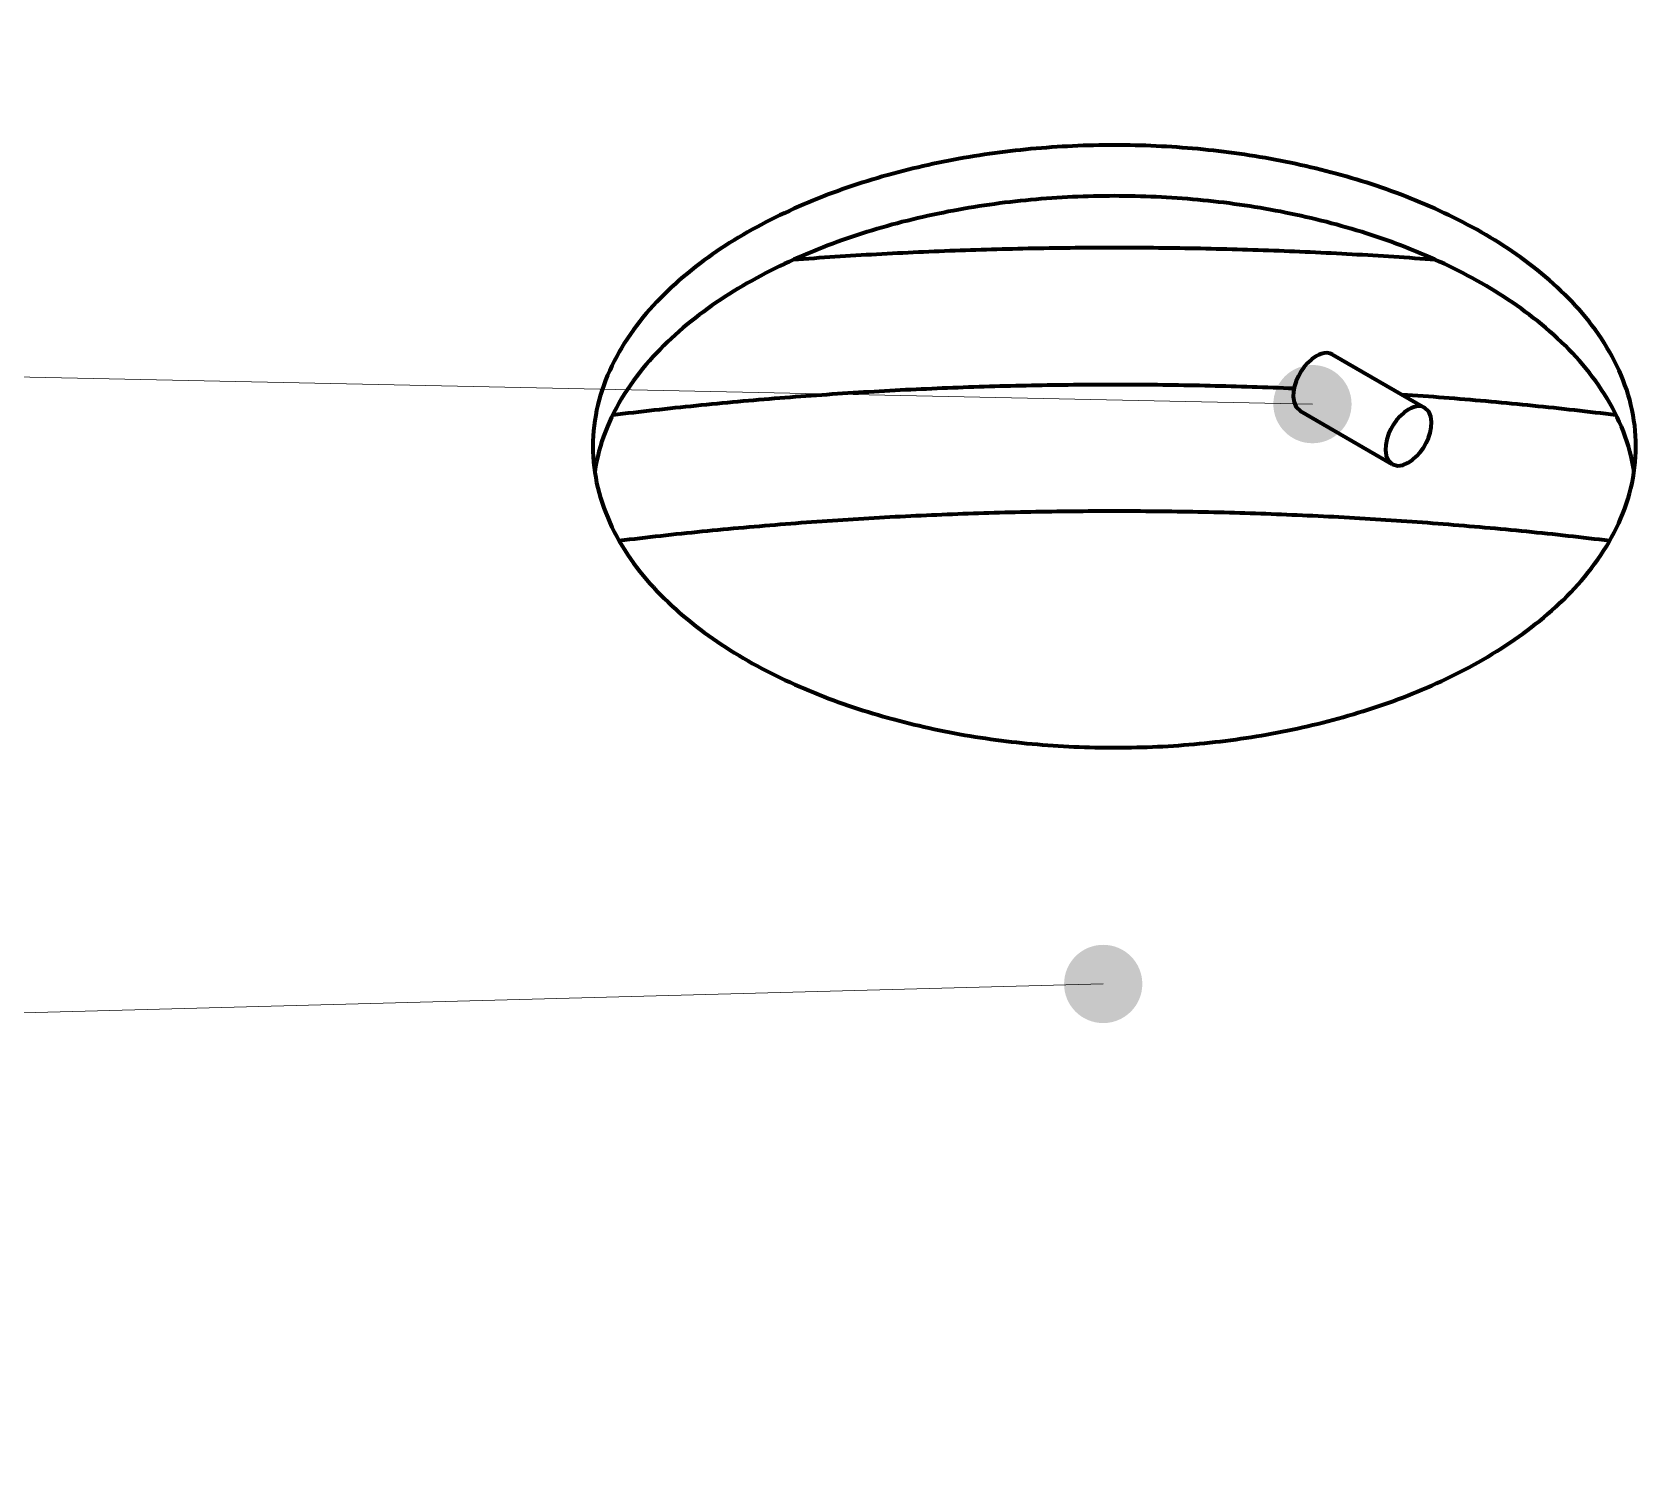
# Model space of a CAD drawing. Header units: millimetres. Extents: x 0 to 841, y 0 to 594.
# Drawn here: x 302.73 to 327.33, y 393.12 to 414.91 of the extents above; entities that cross this region are included whole.
import ezdxf

# ---------------------------------------------------------------- set-up
doc = ezdxf.new("R2010")
doc.units = ezdxf.units.MM
doc.layers.add('01-VISIBLE', color=7, linetype='CONTINUOUS', lineweight=70)
doc.layers.add('08-FINA', color=5, linetype='CONTINUOUS', lineweight=18)

msp = doc.modelspace()

# ---------------------------------------------------------------- hatches: boundary and pattern name
at = {"layer": '08-FINA'}
h = msp.add_hatch(color=7, dxfattribs=at)
h.dxf.hatch_style = 1
edge = h.paths.add_edge_path()
edge.add_arc((322.367, 409.201), 0.6, 0, 360)
h = msp.add_hatch(color=7, dxfattribs=at)
h.dxf.hatch_style = 1
edge = h.paths.add_edge_path()
edge.add_arc((319.157, 400.311), 0.6, 0, 360)

# ---------------------------------------------------------------- linework, layer by layer
at = {"layer": '01-VISIBLE'}
for p, q in [((322.676, 409.963), (324.09, 409.146)), ((322.176, 409.096), (323.59, 408.28))]:
    msp.add_line(p, q, dxfattribs=at)
for points in [[(327.329, 408.553), (327.328, 408.633), (327.324, 408.713), (327.318, 408.793), (327.31, 408.873), (327.299, 408.952), (327.286, 409.031), (327.27, 409.11), (327.253, 409.188), (327.233, 409.265), (327.211, 409.342), (327.187, 409.419), (327.161, 409.494), (327.133, 409.569), (327.103, 409.644), (327.071, 409.717), (327.037, 409.79), (327.001, 409.861), (326.964, 409.932), (326.925, 410.002), (326.884, 410.071), (326.842, 410.139), (326.799, 410.206), (326.754, 410.273), (326.707, 410.338), (326.66, 410.402), (326.611, 410.466), (326.561, 410.528), (326.509, 410.59), (326.457, 410.65), (326.403, 410.71), (326.349, 410.768), (326.293, 410.826), (326.237, 410.883), (326.179, 410.939), (326.121, 410.993), (326.062, 411.047), (326.002, 411.101), (325.941, 411.153), (325.88, 411.204), (325.818, 411.255), (325.755, 411.304), (325.691, 411.353), (325.627, 411.401), (325.562, 411.448), (325.497, 411.494), (325.431, 411.54), (325.365, 411.585), (325.298, 411.628), (325.23, 411.672), (325.162, 411.714), (325.094, 411.755), (325.025, 411.796), (324.956, 411.836), (324.886, 411.876), (324.816, 411.914), (324.745, 411.952), (324.674, 411.99), (324.603, 412.026), (324.532, 412.062), (324.46, 412.097), (324.387, 412.131), (324.315, 412.165), (324.242, 412.198), (324.169, 412.231), (324.095, 412.263), (324.021, 412.294), (323.947, 412.325), (323.873, 412.354), (323.799, 412.384), (323.724, 412.413), (323.649, 412.441), (323.574, 412.468), (323.498, 412.495), (323.423, 412.521), (323.347, 412.547), (323.271, 412.572), (323.195, 412.597), (323.118, 412.621), (323.042, 412.644), (322.965, 412.667), (322.888, 412.69), (322.811, 412.712), (322.734, 412.733), (322.656, 412.753), (322.579, 412.774), (322.501, 412.793), (322.424, 412.812), (322.346, 412.831), (322.268, 412.849), (322.19, 412.867), (322.111, 412.884), (322.033, 412.9), (321.955, 412.916), (321.876, 412.932), (321.797, 412.947), (321.719, 412.961), (321.64, 412.975), (321.561, 412.989), (321.482, 413.002), (321.403, 413.014), (321.323, 413.026), (321.244, 413.038), (321.165, 413.049), (321.086, 413.059), (321.006, 413.069), (320.927, 413.079), (320.847, 413.088), (320.767, 413.097), (320.688, 413.105), (320.608, 413.113), (320.528, 413.12), (320.449, 413.127), (320.369, 413.133), (320.289, 413.139), (320.209, 413.144), (320.129, 413.149), (320.049, 413.153), (319.969, 413.157), (319.889, 413.161), (319.809, 413.164), (319.729, 413.166), (319.649, 413.168), (319.569, 413.17), (319.489, 413.171), (319.409, 413.172), (319.329, 413.172), (319.249, 413.172), (319.169, 413.171), (319.089, 413.17), (319.008, 413.168), (318.928, 413.166), (318.848, 413.164), (318.768, 413.161), (318.688, 413.157), (318.608, 413.153), (318.528, 413.149), (318.449, 413.144), (318.369, 413.139), (318.289, 413.133), (318.209, 413.127), (318.129, 413.12), (318.049, 413.113), (317.97, 413.105), (317.89, 413.097), (317.81, 413.088), (317.731, 413.079), (317.651, 413.069), (317.572, 413.059), (317.493, 413.049), (317.413, 413.038), (317.334, 413.026), (317.255, 413.014), (317.176, 413.002), (317.097, 412.989), (317.018, 412.975), (316.939, 412.961), (316.86, 412.947), (316.782, 412.932), (316.703, 412.916), (316.625, 412.9), (316.546, 412.884), (316.468, 412.867), (316.39, 412.849), (316.312, 412.831), (316.234, 412.812), (316.156, 412.793), (316.079, 412.774), (316.001, 412.753), (315.924, 412.733), (315.846, 412.712), (315.769, 412.69), (315.693, 412.667), (315.616, 412.644), (315.539, 412.621), (315.463, 412.597), (315.387, 412.572), (315.311, 412.547), (315.235, 412.521), (315.159, 412.495), (315.084, 412.468), (315.009, 412.441), (314.934, 412.413), (314.859, 412.384), (314.784, 412.354), (314.71, 412.325), (314.636, 412.294), (314.562, 412.263), (314.489, 412.231), (314.416, 412.198), (314.343, 412.165), (314.27, 412.131), (314.198, 412.097), (314.126, 412.062), (314.054, 412.026), (313.983, 411.99), (313.912, 411.952), (313.842, 411.914), (313.772, 411.876), (313.702, 411.836), (313.632, 411.796), (313.564, 411.755), (313.495, 411.714), (313.427, 411.672), (313.36, 411.628), (313.293, 411.585), (313.226, 411.54), (313.16, 411.494), (313.095, 411.448), (313.03, 411.401), (312.966, 411.353), (312.903, 411.304), (312.84, 411.255), (312.778, 411.204), (312.716, 411.153), (312.655, 411.101), (312.596, 411.047), (312.536, 410.993), (312.478, 410.939), (312.421, 410.883), (312.364, 410.826), (312.309, 410.768), (312.254, 410.71), (312.201, 410.65), (312.148, 410.59), (312.097, 410.528), (312.047, 410.466), (311.998, 410.402), (311.95, 410.338), (311.904, 410.273), (311.859, 410.206), (311.815, 410.139), (311.773, 410.071), (311.733, 410.002), (311.694, 409.932), (311.656, 409.861), (311.621, 409.79), (311.587, 409.717), (311.555, 409.644), (311.525, 409.569), (311.497, 409.494), (311.47, 409.419), (311.446, 409.342), (311.424, 409.265), (311.405, 409.188), (311.387, 409.11), (311.372, 409.031), (311.359, 408.952), (311.348, 408.873), (311.34, 408.793), (311.334, 408.713), (311.33, 408.633), (311.329, 408.553)], [(327.3, 408.164), (327.287, 408.243), (327.272, 408.321), (327.255, 408.4), (327.235, 408.477), (327.214, 408.555), (327.19, 408.631), (327.164, 408.707), (327.136, 408.782), (327.106, 408.856), (327.074, 408.93), (327.04, 409.003), (327.005, 409.074), (326.968, 409.146), (326.929, 409.216), (326.889, 409.285), (326.847, 409.353), (326.803, 409.42), (326.758, 409.487), (326.712, 409.552), (326.664, 409.617), (326.615, 409.68), (326.565, 409.743), (326.514, 409.804), (326.462, 409.865), (326.408, 409.925), (326.354, 409.984), (326.298, 410.041), (326.242, 410.098), (326.184, 410.154), (326.126, 410.209), (326.067, 410.264), (326.007, 410.317), (325.946, 410.369), (325.885, 410.421), (325.823, 410.471), (325.76, 410.521), (325.697, 410.57), (325.632, 410.618), (325.568, 410.665), (325.502, 410.711), (325.436, 410.757), (325.37, 410.802), (325.303, 410.846), (325.235, 410.889), (325.167, 410.931), (325.099, 410.973), (325.03, 411.014), (324.961, 411.054), (324.891, 411.094), (324.821, 411.132), (324.75, 411.17), (324.679, 411.208), (324.608, 411.244), (324.536, 411.28), (324.464, 411.315), (324.392, 411.35), (324.319, 411.384), (324.246, 411.417), (324.173, 411.45), (324.099, 411.482), (324.026, 411.513), (323.952, 411.543), (323.877, 411.573), (323.803, 411.603), (323.728, 411.632), (323.653, 411.66), (323.578, 411.687), (323.502, 411.714), (323.426, 411.741), (323.351, 411.767), (323.275, 411.792), (323.198, 411.816), (323.122, 411.841), (323.045, 411.864), (322.968, 411.887), (322.891, 411.909), (322.814, 411.931), (322.737, 411.953), (322.66, 411.973), (322.582, 411.994), (322.504, 412.013), (322.427, 412.032), (322.349, 412.051), (322.27, 412.069), (322.192, 412.087), (322.114, 412.104), (322.036, 412.12), (321.957, 412.136), (321.878, 412.152), (321.8, 412.167), (321.721, 412.181), (321.642, 412.195), (321.563, 412.209), (321.484, 412.222), (321.405, 412.234), (321.325, 412.247), (321.246, 412.258), (321.167, 412.269), (321.087, 412.28), (321.008, 412.29), (320.928, 412.299), (320.849, 412.309), (320.769, 412.317), (320.689, 412.325), (320.609, 412.333), (320.53, 412.34), (320.45, 412.347), (320.37, 412.353), (320.29, 412.359), (320.21, 412.365), (320.13, 412.369), (320.05, 412.374), (319.97, 412.378), (319.89, 412.381), (319.81, 412.384), (319.729, 412.387), (319.649, 412.389), (319.569, 412.391), (319.489, 412.392), (319.409, 412.392), (319.329, 412.393), (319.249, 412.392), (319.168, 412.392), (319.088, 412.391), (319.008, 412.389), (318.928, 412.387), (318.848, 412.384), (318.768, 412.381), (318.688, 412.378), (318.608, 412.374), (318.528, 412.369), (318.448, 412.365), (318.368, 412.359), (318.288, 412.353), (318.208, 412.347), (318.128, 412.34), (318.048, 412.333), (317.968, 412.325), (317.889, 412.317), (317.809, 412.309), (317.729, 412.299), (317.65, 412.29), (317.57, 412.28), (317.491, 412.269), (317.411, 412.258), (317.332, 412.247), (317.253, 412.234), (317.174, 412.222), (317.095, 412.209), (317.016, 412.195), (316.937, 412.181), (316.858, 412.167), (316.779, 412.152), (316.7, 412.136), (316.622, 412.12), (316.544, 412.104), (316.465, 412.087), (316.387, 412.069), (316.309, 412.051), (316.231, 412.032), (316.153, 412.013), (316.075, 411.994), (315.998, 411.973), (315.92, 411.953), (315.843, 411.931), (315.766, 411.909), (315.689, 411.887), (315.612, 411.864), (315.536, 411.841), (315.459, 411.816), (315.383, 411.792), (315.307, 411.767), (315.231, 411.741), (315.155, 411.714), (315.08, 411.687), (315.005, 411.66), (314.93, 411.632), (314.855, 411.603), (314.78, 411.573), (314.706, 411.543), (314.632, 411.513), (314.558, 411.482), (314.484, 411.45), (314.411, 411.417), (314.338, 411.384), (314.266, 411.35), (314.193, 411.315), (314.121, 411.28), (314.05, 411.244), (313.978, 411.208), (313.907, 411.17), (313.837, 411.132), (313.767, 411.094), (313.697, 411.054), (313.628, 411.014), (313.559, 410.973), (313.49, 410.931), (313.422, 410.889), (313.355, 410.846), (313.288, 410.802), (313.221, 410.757), (313.155, 410.711), (313.09, 410.665), (313.025, 410.618), (312.961, 410.57), (312.897, 410.521), (312.835, 410.471), (312.772, 410.421), (312.711, 410.369), (312.65, 410.317), (312.59, 410.264), (312.531, 410.209), (312.473, 410.154), (312.416, 410.098), (312.359, 410.041), (312.304, 409.984), (312.249, 409.925), (312.196, 409.865), (312.143, 409.804), (312.092, 409.743), (312.042, 409.68), (311.993, 409.617), (311.946, 409.552), (311.899, 409.487), (311.854, 409.42), (311.811, 409.353), (311.769, 409.285), (311.728, 409.216), (311.69, 409.146), (311.652, 409.074), (311.617, 409.003), (311.583, 408.93), (311.552, 408.856), (311.522, 408.782), (311.494, 408.707), (311.468, 408.631), (311.444, 408.555), (311.422, 408.477), (311.403, 408.4), (311.385, 408.321), (311.37, 408.243), (311.357, 408.164)], [(324.255, 411.413), (324.175, 411.419), (324.095, 411.425), (324.015, 411.431), (323.935, 411.436), (323.855, 411.442), (323.775, 411.447), (323.695, 411.453), (323.615, 411.458), (323.535, 411.463), (323.455, 411.468), (323.375, 411.473), (323.295, 411.478), (323.215, 411.483), (323.135, 411.488), (323.055, 411.492), (322.975, 411.497), (322.895, 411.501), (322.815, 411.506), (322.735, 411.51), (322.655, 411.514), (322.575, 411.518), (322.495, 411.522), (322.415, 411.526), (322.334, 411.529), (322.254, 411.533), (322.174, 411.536), (322.094, 411.54), (322.014, 411.543), (321.934, 411.546), (321.854, 411.549), (321.774, 411.553), (321.694, 411.555), (321.613, 411.558), (321.533, 411.561), (321.453, 411.564), (321.373, 411.566), (321.293, 411.569), (321.213, 411.571), (321.133, 411.573), (321.052, 411.575), (320.972, 411.577), (320.892, 411.579), (320.812, 411.581), (320.732, 411.583), (320.652, 411.585), (320.571, 411.586), (320.491, 411.588), (320.411, 411.589), (320.331, 411.59), (320.251, 411.591), (320.171, 411.593), (320.09, 411.594), (320.01, 411.594), (319.93, 411.595), (319.85, 411.596), (319.77, 411.596), (319.69, 411.597), (319.609, 411.597), (319.529, 411.598), (319.449, 411.598), (319.369, 411.598), (319.289, 411.598), (319.208, 411.598), (319.128, 411.598), (319.048, 411.597), (318.968, 411.597), (318.888, 411.596), (318.808, 411.596), (318.727, 411.595), (318.647, 411.594), (318.567, 411.594), (318.487, 411.593), (318.407, 411.591), (318.327, 411.59), (318.246, 411.589), (318.166, 411.588), (318.086, 411.586), (318.006, 411.585), (317.926, 411.583), (317.846, 411.581), (317.765, 411.579), (317.685, 411.577), (317.605, 411.575), (317.525, 411.573), (317.445, 411.571), (317.365, 411.569), (317.284, 411.566), (317.204, 411.564), (317.124, 411.561), (317.044, 411.558), (316.964, 411.555), (316.884, 411.553), (316.804, 411.549), (316.724, 411.546), (316.643, 411.543), (316.563, 411.54), (316.483, 411.536), (316.403, 411.533), (316.323, 411.529), (316.243, 411.526), (316.163, 411.522), (316.083, 411.518), (316.003, 411.514), (315.923, 411.51), (315.843, 411.506), (315.762, 411.501), (315.682, 411.497), (315.602, 411.492), (315.522, 411.488), (315.442, 411.483), (315.362, 411.478), (315.282, 411.473), (315.202, 411.468), (315.122, 411.463), (315.042, 411.458), (314.962, 411.453), (314.882, 411.447), (314.802, 411.442), (314.722, 411.436), (314.642, 411.431), (314.562, 411.425), (314.482, 411.419), (314.402, 411.413)], [(322.426, 409.938), (322.357, 409.891), (322.296, 409.834), (322.242, 409.772), (322.194, 409.704), (322.153, 409.631), (322.119, 409.555), (322.093, 409.476), (322.077, 409.395), (322.073, 409.312), (322.084, 409.23), (322.116, 409.153), (322.176, 409.096)], [(322.676, 409.963), (322.635, 409.979), (322.592, 409.986), (322.549, 409.983), (322.506, 409.973), (322.465, 409.958), (322.426, 409.938)], [(322.085, 409.439), (322.004, 409.442), (321.924, 409.446), (321.843, 409.449), (321.763, 409.452), (321.682, 409.455), (321.602, 409.458), (321.521, 409.461), (321.441, 409.463), (321.36, 409.466), (321.279, 409.468), (321.199, 409.471), (321.118, 409.473), (321.038, 409.475), (320.957, 409.477), (320.877, 409.479), (320.796, 409.481), (320.716, 409.483), (320.635, 409.485), (320.555, 409.486), (320.474, 409.488), (320.394, 409.489), (320.313, 409.491), (320.232, 409.492), (320.152, 409.493), (320.071, 409.494), (319.991, 409.495), (319.91, 409.495), (319.83, 409.496), (319.749, 409.497), (319.669, 409.497), (319.588, 409.498), (319.507, 409.498), (319.427, 409.498), (319.346, 409.498), (319.266, 409.498), (319.185, 409.498), (319.105, 409.498), (319.024, 409.497), (318.944, 409.497), (318.863, 409.496), (318.782, 409.496), (318.702, 409.495), (318.621, 409.494), (318.541, 409.493), (318.46, 409.492), (318.38, 409.491), (318.299, 409.49), (318.219, 409.488), (318.138, 409.487), (318.057, 409.486), (317.977, 409.484), (317.896, 409.482), (317.816, 409.48), (317.735, 409.478), (317.655, 409.476), (317.574, 409.474), (317.494, 409.472), (317.413, 409.47), (317.333, 409.467), (317.252, 409.465), (317.172, 409.462), (317.091, 409.459), (317.011, 409.456), (316.93, 409.453), (316.85, 409.45), (316.769, 409.447), (316.689, 409.444), (316.608, 409.44), (316.528, 409.437), (316.447, 409.433), (316.367, 409.43), (316.286, 409.426), (316.206, 409.422), (316.125, 409.418), (316.045, 409.414), (315.964, 409.41), (315.884, 409.406), (315.803, 409.401), (315.723, 409.397), (315.643, 409.392), (315.562, 409.387), (315.482, 409.383), (315.401, 409.378), (315.321, 409.373), (315.24, 409.368), (315.16, 409.362), (315.08, 409.357), (314.999, 409.352), (314.919, 409.346), (314.839, 409.341), (314.758, 409.335), (314.678, 409.329), (314.597, 409.323), (314.517, 409.317), (314.437, 409.311), (314.356, 409.305), (314.276, 409.299), (314.196, 409.292), (314.116, 409.286), (314.035, 409.279), (313.955, 409.272), (313.875, 409.265), (313.794, 409.258), (313.714, 409.251), (313.634, 409.244), (313.554, 409.237), (313.474, 409.23), (313.393, 409.222), (313.313, 409.215), (313.233, 409.207), (313.153, 409.199), (313.073, 409.191), (312.992, 409.183), (312.912, 409.175), (312.832, 409.167), (312.752, 409.159), (312.672, 409.15), (312.592, 409.142), (312.512, 409.133), (312.432, 409.125), (312.351, 409.116), (312.271, 409.107), (312.191, 409.098), (312.111, 409.089), (312.031, 409.08), (311.951, 409.07), (311.871, 409.061), (311.791, 409.051), (311.711, 409.042), (311.631, 409.032)], [(323.59, 408.28), (323.67, 408.257), (323.753, 408.267), (323.831, 408.299), (323.901, 408.346), (323.963, 408.402), (324.019, 408.464), (324.068, 408.533), (324.11, 408.606), (324.145, 408.682), (324.171, 408.762), (324.188, 408.844), (324.194, 408.928), (324.183, 409.011), (324.15, 409.088), (324.09, 409.146)], [(327.026, 409.032), (326.946, 409.042), (326.867, 409.051), (326.787, 409.061), (326.707, 409.07), (326.627, 409.08), (326.547, 409.089), (326.467, 409.098), (326.387, 409.107), (326.307, 409.116), (326.227, 409.125), (326.147, 409.133), (326.067, 409.142), (325.987, 409.15), (325.907, 409.159), (325.827, 409.167), (325.747, 409.175), (325.667, 409.183), (325.587, 409.191), (325.507, 409.199), (325.427, 409.207), (325.347, 409.214), (325.267, 409.222), (325.187, 409.229), (325.107, 409.237), (325.027, 409.244), (324.947, 409.251), (324.867, 409.258), (324.786, 409.265), (324.706, 409.272), (324.626, 409.279), (324.546, 409.285), (324.466, 409.292), (324.386, 409.298), (324.305, 409.305), (324.225, 409.311), (324.145, 409.317), (324.065, 409.323), (323.985, 409.329), (323.904, 409.335), (323.824, 409.34), (323.744, 409.346)], [(324.09, 409.146), (324.05, 409.163), (324.006, 409.169), (323.963, 409.167), (323.92, 409.157), (323.879, 409.141), (323.84, 409.121)], [(323.84, 409.121), (323.772, 409.074), (323.71, 409.018), (323.656, 408.955), (323.608, 408.887), (323.567, 408.815), (323.533, 408.739), (323.508, 408.66), (323.491, 408.578), (323.487, 408.495), (323.498, 408.413), (323.531, 408.337), (323.59, 408.28)], [(311.329, 408.553), (311.33, 408.473), (311.334, 408.393), (311.34, 408.313), (311.348, 408.233), (311.359, 408.153), (311.372, 408.074), (311.387, 407.996), (311.405, 407.917), (311.425, 407.84), (311.447, 407.762), (311.471, 407.686), (311.497, 407.61), (311.526, 407.535), (311.556, 407.461), (311.588, 407.387), (311.622, 407.314), (311.658, 407.243), (311.695, 407.172), (311.734, 407.101), (311.775, 407.032), (311.817, 406.964), (311.861, 406.897), (311.906, 406.83), (311.953, 406.765), (312, 406.701), (312.05, 406.637), (312.1, 406.575), (312.151, 406.513), (312.204, 406.453), (312.258, 406.393), (312.312, 406.334), (312.368, 406.277), (312.425, 406.22), (312.482, 406.164), (312.541, 406.109), (312.6, 406.055), (312.66, 406.002), (312.721, 405.949), (312.783, 405.898), (312.845, 405.847), (312.908, 405.798), (312.972, 405.749), (313.036, 405.701), (313.101, 405.654), (313.167, 405.608), (313.233, 405.562), (313.3, 405.517), (313.367, 405.474), (313.434, 405.43), (313.503, 405.388), (313.571, 405.346), (313.64, 405.306), (313.71, 405.266), (313.78, 405.226), (313.85, 405.188), (313.921, 405.15), (313.992, 405.112), (314.063, 405.076), (314.135, 405.04), (314.207, 405.005), (314.28, 404.971), (314.353, 404.937), (314.426, 404.904), (314.499, 404.871), (314.573, 404.839), (314.647, 404.808), (314.721, 404.778), (314.795, 404.748), (314.87, 404.718), (314.945, 404.69), (315.02, 404.662), (315.096, 404.634), (315.171, 404.607), (315.247, 404.581), (315.323, 404.555), (315.399, 404.53), (315.476, 404.505), (315.552, 404.481), (315.629, 404.458), (315.706, 404.435), (315.783, 404.413), (315.86, 404.391), (315.938, 404.37), (316.015, 404.349), (316.093, 404.329), (316.171, 404.31), (316.249, 404.291), (316.327, 404.272), (316.405, 404.254), (316.483, 404.236), (316.562, 404.22), (316.64, 404.203), (316.719, 404.187), (316.798, 404.172), (316.876, 404.157), (316.955, 404.142), (317.034, 404.128), (317.113, 404.115), (317.193, 404.102), (317.272, 404.09), (317.351, 404.078), (317.431, 404.066), (317.51, 404.055), (317.59, 404.045), (317.669, 404.035), (317.749, 404.025), (317.829, 404.016), (317.909, 404.008), (317.988, 404), (318.068, 403.992), (318.148, 403.985), (318.228, 403.978), (318.308, 403.972), (318.388, 403.966), (318.468, 403.961), (318.548, 403.956), (318.629, 403.952), (318.709, 403.948), (318.789, 403.945), (318.869, 403.942), (318.949, 403.94), (319.03, 403.938), (319.11, 403.936), (319.19, 403.935), (319.27, 403.935), (319.351, 403.934), (319.431, 403.935), (319.511, 403.936), (319.591, 403.937), (319.672, 403.939), (319.752, 403.941), (319.832, 403.944), (319.912, 403.947), (319.992, 403.95), (320.072, 403.954), (320.153, 403.959), (320.233, 403.964), (320.313, 403.969), (320.393, 403.975), (320.473, 403.982), (320.553, 403.989), (320.633, 403.996), (320.712, 404.004), (320.792, 404.012), (320.872, 404.021), (320.952, 404.03), (321.031, 404.04), (321.111, 404.051), (321.191, 404.061), (321.27, 404.072), (321.349, 404.084), (321.429, 404.096), (321.508, 404.109), (321.587, 404.122), (321.666, 404.136), (321.745, 404.15), (321.824, 404.165), (321.903, 404.18), (321.982, 404.196), (322.06, 404.212), (322.139, 404.229), (322.217, 404.246), (322.295, 404.264), (322.373, 404.282), (322.451, 404.301), (322.529, 404.32), (322.607, 404.34), (322.685, 404.36), (322.762, 404.381), (322.839, 404.403), (322.917, 404.425), (322.994, 404.448), (323.07, 404.471), (323.147, 404.494), (323.224, 404.519), (323.3, 404.544), (323.376, 404.569), (323.452, 404.595), (323.528, 404.622), (323.603, 404.649), (323.678, 404.677), (323.753, 404.705), (323.828, 404.734), (323.903, 404.764), (323.977, 404.794), (324.051, 404.825), (324.125, 404.857), (324.198, 404.889), (324.272, 404.922), (324.345, 404.955), (324.417, 404.989), (324.489, 405.024), (324.561, 405.059), (324.633, 405.096), (324.704, 405.133), (324.775, 405.17), (324.846, 405.208), (324.916, 405.247), (324.986, 405.287)], [(324.986, 405.287), (325.055, 405.328), (325.125, 405.37), (325.194, 405.412), (325.262, 405.455), (325.33, 405.499), (325.398, 405.544), (325.465, 405.59), (325.531, 405.636), (325.597, 405.683), (325.662, 405.731), (325.726, 405.78), (325.79, 405.83), (325.853, 405.881), (325.916, 405.932), (325.978, 405.985), (326.038, 406.038), (326.098, 406.092), (326.158, 406.147), (326.216, 406.203), (326.274, 406.26), (326.33, 406.318), (326.385, 406.377), (326.44, 406.437), (326.493, 406.498), (326.546, 406.56), (326.597, 406.623), (326.646, 406.687), (326.695, 406.751), (326.742, 406.817), (326.788, 406.884), (326.832, 406.952), (326.875, 407.02), (326.917, 407.09), (326.956, 407.16), (326.994, 407.232), (327.031, 407.304), (327.065, 407.377), (327.098, 407.452), (327.129, 407.526), (327.157, 407.602), (327.184, 407.679), (327.209, 407.756), (327.231, 407.833), (327.251, 407.912), (327.269, 407.991), (327.285, 408.07), (327.298, 408.15), (327.309, 408.23), (327.318, 408.311), (327.324, 408.391), (327.328, 408.472), (327.329, 408.553)], [(326.925, 407.105), (326.846, 407.115), (326.766, 407.124), (326.687, 407.133), (326.607, 407.143), (326.527, 407.152), (326.448, 407.161), (326.368, 407.17), (326.288, 407.179), (326.209, 407.187), (326.129, 407.196), (326.049, 407.205), (325.97, 407.213), (325.89, 407.221), (325.81, 407.23), (325.73, 407.238), (325.651, 407.246), (325.571, 407.254), (325.491, 407.261), (325.411, 407.269), (325.332, 407.277), (325.252, 407.284), (325.172, 407.292), (325.092, 407.299), (325.012, 407.306), (324.932, 407.313), (324.853, 407.32), (324.773, 407.327), (324.693, 407.334), (324.613, 407.341), (324.533, 407.347), (324.453, 407.354), (324.373, 407.36), (324.293, 407.366), (324.213, 407.372), (324.134, 407.379), (324.054, 407.384), (323.974, 407.39), (323.894, 407.396), (323.814, 407.402), (323.734, 407.407), (323.654, 407.413), (323.574, 407.418), (323.494, 407.423), (323.414, 407.429), (323.334, 407.434), (323.254, 407.439), (323.174, 407.444), (323.094, 407.448), (323.014, 407.453), (322.934, 407.458), (322.854, 407.462), (322.774, 407.466), (322.694, 407.471), (322.614, 407.475), (322.534, 407.479), (322.454, 407.483), (322.373, 407.487), (322.293, 407.49), (322.213, 407.494), (322.133, 407.498), (322.053, 407.501), (321.973, 407.504), (321.893, 407.508), (321.813, 407.511), (321.733, 407.514), (321.653, 407.517), (321.573, 407.52), (321.493, 407.522), (321.412, 407.525), (321.332, 407.528), (321.252, 407.53), (321.172, 407.532), (321.092, 407.535), (321.012, 407.537), (320.932, 407.539), (320.852, 407.541), (320.771, 407.543), (320.691, 407.544), (320.611, 407.546), (320.531, 407.548), (320.451, 407.549), (320.371, 407.55), (320.291, 407.552), (320.21, 407.553), (320.13, 407.554), (320.05, 407.555), (319.97, 407.556), (319.89, 407.556), (319.81, 407.557), (319.73, 407.558), (319.649, 407.558), (319.569, 407.558), (319.489, 407.559), (319.409, 407.559), (319.329, 407.559), (319.249, 407.559), (319.168, 407.559), (319.088, 407.558), (319.008, 407.558), (318.928, 407.558), (318.848, 407.557), (318.768, 407.556), (318.688, 407.556), (318.607, 407.555), (318.527, 407.554), (318.447, 407.553), (318.367, 407.552), (318.287, 407.55), (318.207, 407.549), (318.126, 407.548), (318.046, 407.546), (317.966, 407.544), (317.886, 407.543), (317.806, 407.541), (317.726, 407.539), (317.646, 407.537), (317.566, 407.535), (317.485, 407.532), (317.405, 407.53), (317.325, 407.528), (317.245, 407.525), (317.165, 407.522), (317.085, 407.52), (317.005, 407.517), (316.925, 407.514), (316.845, 407.511), (316.764, 407.508), (316.684, 407.504), (316.604, 407.501), (316.524, 407.498), (316.444, 407.494), (316.364, 407.49), (316.284, 407.487), (316.204, 407.483), (316.124, 407.479), (316.044, 407.475), (315.964, 407.471), (315.884, 407.466), (315.804, 407.462), (315.724, 407.458), (315.644, 407.453), (315.564, 407.448), (315.484, 407.444), (315.404, 407.439), (315.324, 407.434), (315.244, 407.429), (315.164, 407.423), (315.084, 407.418), (315.004, 407.413), (314.924, 407.407), (314.844, 407.402), (314.764, 407.396), (314.684, 407.39), (314.604, 407.384), (314.524, 407.379), (314.444, 407.372), (314.364, 407.366), (314.284, 407.36), (314.204, 407.354), (314.124, 407.347), (314.045, 407.341), (313.965, 407.334), (313.885, 407.327), (313.805, 407.32), (313.725, 407.313), (313.645, 407.306), (313.565, 407.299), (313.486, 407.292), (313.406, 407.284), (313.326, 407.277), (313.246, 407.269), (313.166, 407.261), (313.087, 407.254), (313.007, 407.246), (312.927, 407.238), (312.847, 407.23), (312.768, 407.221), (312.688, 407.213), (312.608, 407.205), (312.529, 407.196), (312.449, 407.187), (312.369, 407.179), (312.289, 407.17), (312.21, 407.161), (312.13, 407.152), (312.051, 407.143), (311.971, 407.133), (311.891, 407.124), (311.812, 407.115), (311.732, 407.105)]]:
    msp.add_lwpolyline(points, dxfattribs=at)
at = {"layer": '08-FINA'}
for p, q in [((51.499, 414.905), (322.367, 409.201)), ((51.498, 393.121), (319.157, 400.311))]:
    msp.add_line(p, q, dxfattribs=at)

doc.saveas('drawing.dxf')
